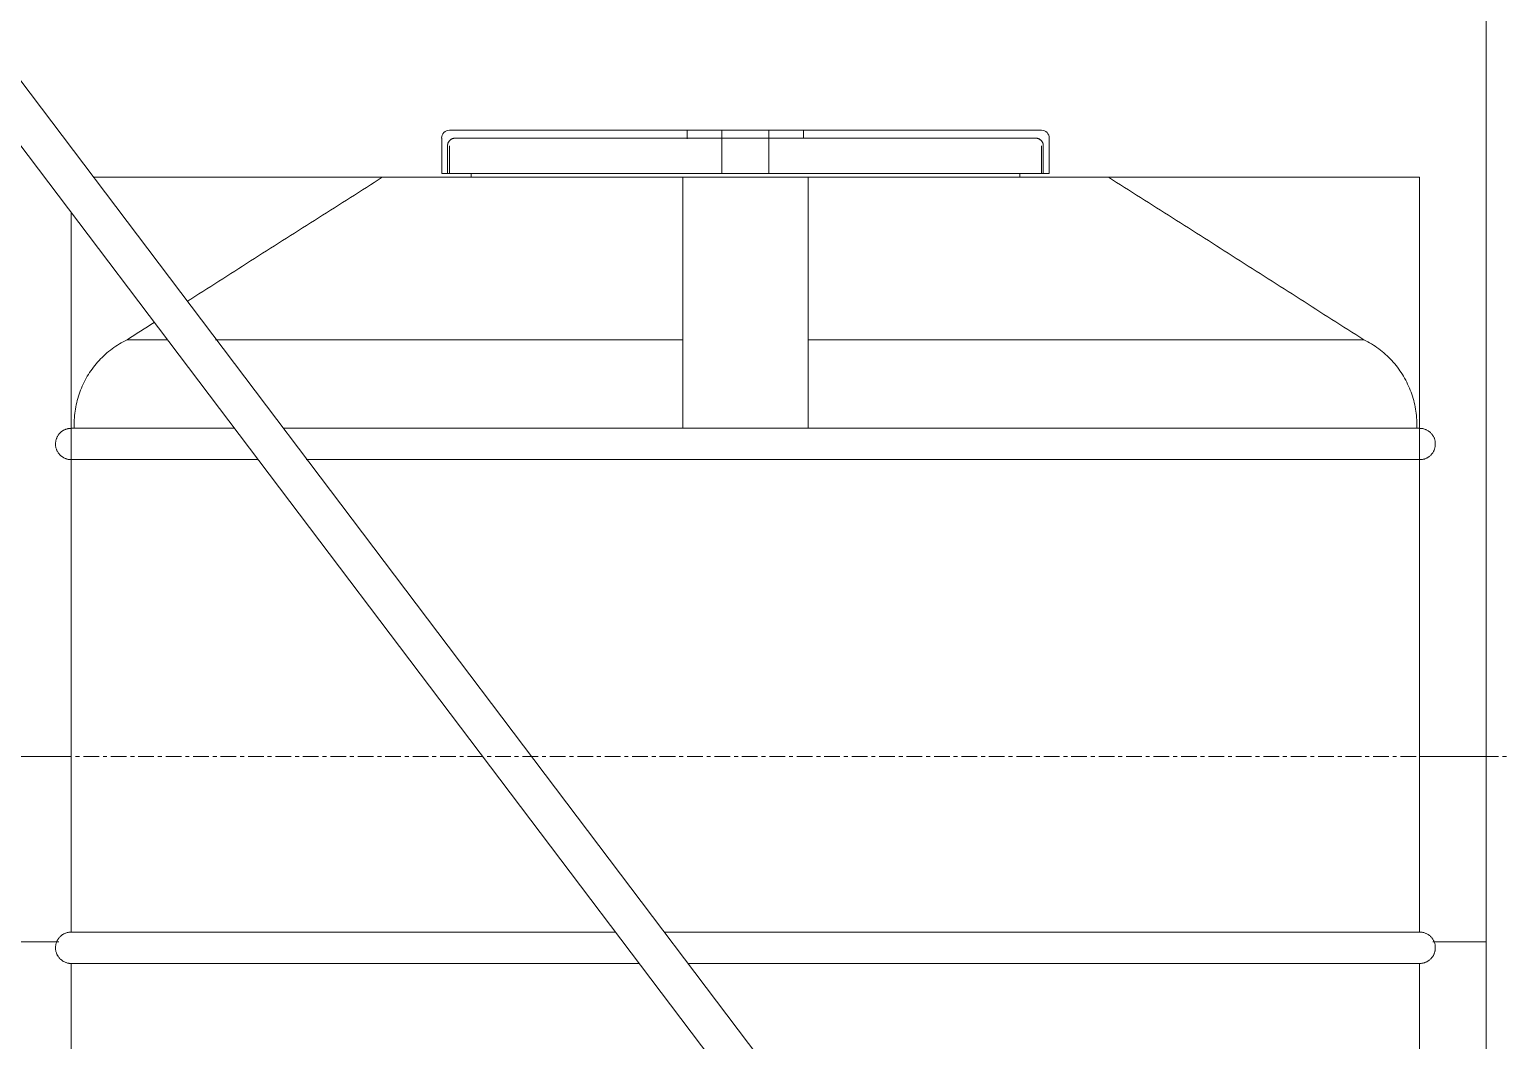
# Model space of a CAD drawing. Header units: inches. Extents: x 22 to 382261, y 22 to 371281.
# Drawn here: x 222156 to 223346, y 144375 to 145194 of the extents above; entities that cross this region are included whole.
import ezdxf

# ---------------------------------------------------------------- set-up
doc = ezdxf.new("R2010")
doc.units = ezdxf.units.IN
doc.header["$MEASUREMENT"] = 0
doc.linetypes.add('Grid Line 1_2_', pattern=[22.225, 12.7, -3.175, 3.175, -3.175])
for name, color, linetype, lineweight in [('A-FLOR', 192, 'Continuous', 9), ('A-FLOR-LEVL', 51, 'Continuous', 9), ('P-PIPE', 3, 'Continuous', 9)]:
    doc.layers.add(name, color=color, linetype=linetype, lineweight=lineweight)

# ---------------------------------------------------------------- blocks, each defined once
blk = doc.blocks.new('96M_High_Galvanize_Water_Tank_Frame_22788 - 96M_High_Galvanize_Water_Tank_Frame_22788-498790-Right Side Elevation')
at = {"layer": 'P-PIPE'}
for p, q in [((2812.8, 265), (2812.8, 6720)), ((2812.8, 3327.9), (1581.2, 4955.9)), ((1561.5, 4929.4), (2791.2, 3303.9)), ((1973.1, 4857), (2165.7, 4857)), ((2193.8, 4857), (2165.7, 4857)), ((2165.7, 4857), (2165.7, 4850.1)), ((2231.9, 4857), (2193.8, 4857)), ((2193.8, 4857), (2193.8, 4850.6)), ((2231.9, 4850.6), (2231.9, 4857)), ((2259.9, 4857), (2231.9, 4857)), ((2259.9, 4850.6), (2259.9, 4857)), ((2259.9, 4857), (2452.6, 4857)), ((1966.8, 4850.6), (1966.8, 4822)), ((1971.5, 4844.3), (1971.5, 4822)), ((1973.1, 4822), (1973.1, 4844.3)), ((2193.8, 4822), (2193.8, 4850.6)), ((2231.9, 4850.6), (2231.9, 4822)), ((2452.6, 4844.3), (2452.6, 4822)), ((2454.1, 4822), (2454.1, 4844.3)), ((2458.9, 4822), (2458.9, 4850.6)), ((1966.8, 4822), (1973.1, 4822)), ((2193.6, 4822), (1972.3, 4822)), ((1990.6, 4822), (1990.6, 4818.9)), ((2193.8, 4822), (2231.9, 4822)), ((2453.4, 4822), (2232, 4822)), ((2435.1, 4818.9), (2435.1, 4822)), ((2452.6, 4822), (2458.9, 4822)), ((1684.9, 4818.9), (1918.7, 4818.9)), ((2162, 4818.9), (1918.7, 4818.9)), ((2162, 4615.7), (2162, 4818.9)), ((2162, 4818.9), (2263.6, 4818.9)), ((2506.9, 4818.9), (2263.6, 4818.9)), ((2263.6, 4818.9), (2263.6, 4615.7)), ((2506.9, 4818.9), (2758.9, 4818.9)), ((2758.9, 4615.7), (2758.9, 4818.9)), ((1666.7, 4790.3), (1666.7, 4615.7)), ((1744.4, 4687.4), (1712, 4687.4)), ((2162, 4687.4), (1783.6, 4687.4)), ((2713.7, 4687.4), (2263.6, 4687.4)), ((1669.1, 4618.9), (1669.1, 4615.7)), ((2756.6, 4615.7), (2756.6, 4618.9)), ((1666.7, 4615.7), (1666.7, 4207.9)), ((1666.7, 4615.7), (1669.1, 4615.7)), ((1667.3, 4615.7), (1669.1, 4615.7)), ((1676.9, 4615.7), (1672.8, 4615.7)), ((1696.5, 4615.7), (1686.2, 4615.7)), ((1727.6, 4615.7), (1712.7, 4615.7)), ((1768.7, 4615.7), (1749.7, 4615.7)), ((1877.7, 4615.7), (1853.1, 4615.7)), ((1943.2, 4615.7), (1918.9, 4615.7)), ((2013.3, 4615.7), (1999.3, 4615.7)), ((2111, 4615.7), (2089.5, 4615.7)), ((2162, 4615.7), (2212.8, 4615.7)), ((2212.8, 4615.7), (2263.6, 4615.7)), ((2344.3, 4615.7), (2331.5, 4615.7)), ((2429.6, 4615.7), (2405.8, 4615.7)), ((2499.8, 4615.7), (2475.1, 4615.7)), ((2562.3, 4615.7), (2540.1, 4615.7)), ((2617.3, 4615.7), (2600.3, 4615.7)), ((2664, 4615.7), (2661.5, 4615.7)), ((2712.5, 4615.7), (2702.5, 4615.7)), ((2739.5, 4615.7), (2731.4, 4615.7)), ((2752.8, 4615.7), (2750.3, 4615.7)), ((2756.6, 4615.7), (2758.3, 4615.7)), ((2756.6, 4615.7), (2758.9, 4615.7)), ((2758.9, 4207.9), (2758.9, 4615.7)), ((1672.8, 4590.3), (1676.9, 4590.3)), ((1686.5, 4590.3), (1696.1, 4590.3)), ((1713.2, 4590.3), (1727.1, 4590.3)), ((1750.4, 4590.3), (1768.3, 4590.3)), ((1797.7, 4590.3), (1817.7, 4590.3)), ((1857.1, 4590.3), (1877.4, 4590.3)), ((1920.2, 4590.3), (1943, 4590.3)), ((2000.2, 4590.3), (2013.3, 4590.3)), ((2091.3, 4590.3), (2109.8, 4590.3)), ((2172, 4590.3), (2173.9, 4590.3)), ((2251.8, 4590.3), (2253.6, 4590.3)), ((2331.7, 4590.3), (2343.6, 4590.3)), ((2406.2, 4590.3), (2428.5, 4590.3)), ((2475.8, 4590.3), (2498.9, 4590.3)), ((2540.9, 4590.3), (2561.7, 4590.3)), ((2601.1, 4590.3), (2617.1, 4590.3)), ((2661.7, 4590.3), (2664, 4590.3)), ((2702.7, 4590.3), (2712.1, 4590.3)), ((2731.6, 4590.3), (2734.3, 4590.3)), ((2734.7, 4590.3), (2739.2, 4590.3)), ((2750.5, 4590.3), (2752.8, 4590.3)), ((2107.2, 4207.9), (1666.7, 4207.9)), ((2758.9, 4207.9), (2147, 4207.9)), ((1666.7, 4182.5), (1666.7, 4030.1)), ((2126.3, 4182.5), (1666.7, 4182.5)), ((2758.9, 4182.5), (2166.3, 4182.5)), ((2758.9, 4030.1), (2758.9, 4182.5))]:
    blk.add_line(p, q, dxfattribs=at)
at = {"layer": 'P-PIPE', "flags": 128}
for points in [[(1971.5, 4844.3), (1971.5, 4844.5), (1971.6, 4844.8), (1971.6, 4845), (1971.6, 4845.3), (1971.7, 4845.5), (1971.7, 4845.8), (1971.8, 4846), (1971.9, 4846.2), (1971.9, 4846.5), (1972, 4846.7), (1972.1, 4847), (1972.3, 4847.2), (1972.4, 4847.4), (1972.5, 4847.6), (1972.6, 4847.8), (1972.8, 4848), (1973, 4848.2), (1973.1, 4848.4), (1973.3, 4848.6), (1973.5, 4848.8), (1973.7, 4849), (1973.8, 4849.1), (1974, 4849.3), (1974.2, 4849.5), (1974.5, 4849.6), (1974.7, 4849.7), (1974.9, 4849.9), (1975.1, 4850), (1975.4, 4850.1), (1975.6, 4850.2), (1975.8, 4850.3), (1976.1, 4850.3), (1976.3, 4850.4), (1976.6, 4850.5), (1976.8, 4850.5), (1977.1, 4850.5), (1977.3, 4850.6), (1977.6, 4850.6), (1977.8, 4850.6), (1977.9, 4850.6)], [(1977.9, 4850.6), (1978.1, 4850.6), (1978.6, 4850.6), (1979.6, 4850.6), (1980.9, 4850.6), (1982.6, 4850.6)], [(2447.8, 4850.6), (2447.6, 4850.6), (2447, 4850.6), (2446.1, 4850.6), (2444.8, 4850.6), (2443.1, 4850.6), (2441.1, 4850.6), (2438.6, 4850.6), (2435.9, 4850.6), (2432.7, 4850.6), (2429.2, 4850.6), (2425.4, 4850.6), (2421.2, 4850.6), (2416.7, 4850.6), (2411.9, 4850.6), (2406.8, 4850.6), (2401.3, 4850.6), (2395.5, 4850.6), (2389.5, 4850.6), (2383.1, 4850.6), (2376.5, 4850.6), (2369.7, 4850.6), (2362.5, 4850.6), (2355.2, 4850.6), (2347.6, 4850.6), (2339.8, 4850.6), (2331.8, 4850.6), (2323.6, 4850.6), (2315.2, 4850.6), (2306.7, 4850.6), (2298, 4850.6), (2289.1, 4850.6), (2280.2, 4850.6), (2271.1, 4850.6), (2262, 4850.6), (2252.8, 4850.6), (2243.5, 4850.6), (2234.1, 4850.6), (2224.8, 4850.6), (2215.4, 4850.6), (2206, 4850.6), (2196.6, 4850.6), (2187.2, 4850.6), (2177.9, 4850.6), (2168.6, 4850.6), (2159.5, 4850.6), (2150.4, 4850.6), (2141.3, 4850.6), (2132.5, 4850.6), (2123.7, 4850.6), (2115.1, 4850.6), (2106.6, 4850.6), (2098.3, 4850.6), (2090.2, 4850.6), (2082.3, 4850.6), (2074.6, 4850.6), (2067.1, 4850.6), (2059.8, 4850.6), (2052.8, 4850.6), (2046.1, 4850.6), (2039.6, 4850.6), (2033.4, 4850.6), (2027.5, 4850.6), (2021.8, 4850.6), (2016.5, 4850.6), (2011.5, 4850.6), (2006.8, 4850.6), (2002.5, 4850.6), (1998.5, 4850.6), (1994.8, 4850.6), (1991.5, 4850.6), (1988.5, 4850.6), (1985.9, 4850.6), (1983.6, 4850.6), (1981.8, 4850.6), (1980.2, 4850.6), (1979.1, 4850.6), (1978.3, 4850.6), (1977.9, 4850.6), (1977.9, 4850.6)], [(2442, 4850.6), (2443.9, 4850.6), (2445.4, 4850.6), (2446.6, 4850.6), (2447.3, 4850.6), (2447.7, 4850.6), (2447.8, 4850.6)], [(2447.8, 4850.6), (2448, 4850.6), (2448.3, 4850.6), (2448.5, 4850.6), (2448.8, 4850.5), (2449, 4850.5), (2449.3, 4850.4), (2449.5, 4850.4), (2449.8, 4850.3), (2450, 4850.2), (2450.3, 4850.1), (2450.5, 4850), (2450.7, 4849.9), (2450.9, 4849.8), (2451.2, 4849.6), (2451.4, 4849.5), (2451.6, 4849.3), (2451.8, 4849.2), (2452, 4849), (2452.2, 4848.9), (2452.3, 4848.7), (2452.5, 4848.5), (2452.7, 4848.3), (2452.8, 4848.1), (2453, 4847.9), (2453.1, 4847.7), (2453.3, 4847.5), (2453.4, 4847.2), (2453.5, 4847), (2453.6, 4846.8), (2453.7, 4846.6), (2453.8, 4846.3), (2453.9, 4846.1), (2453.9, 4845.8), (2454, 4845.6), (2454, 4845.3), (2454.1, 4845.1), (2454.1, 4844.8), (2454.1, 4844.6), (2454.1, 4844.3), (2454.1, 4844.3)], [(1666.7, 4590.3), (1666.2, 4590.3), (1665.7, 4590.3), (1665.2, 4590.3), (1664.7, 4590.4), (1664.2, 4590.5), (1663.7, 4590.6), (1663.2, 4590.7), (1662.7, 4590.9), (1662.3, 4591.1), (1661.8, 4591.3), (1661.3, 4591.5), (1660.9, 4591.7), (1660.4, 4591.9), (1660, 4592.2), (1659.6, 4592.5), (1659.2, 4592.8), (1658.8, 4593.1), (1658.4, 4593.4), (1658, 4593.7), (1657.6, 4594.1), (1657.3, 4594.5), (1657, 4594.9), (1656.6, 4595.3), (1656.3, 4595.7), (1656.1, 4596.1), (1655.8, 4596.5), (1655.5, 4597), (1655.3, 4597.4), (1655.1, 4597.9), (1654.9, 4598.3), (1654.7, 4598.8), (1654.6, 4599.3), (1654.4, 4599.8), (1654.3, 4600.3), (1654.2, 4600.8), (1654.1, 4601.3), (1654.1, 4601.8), (1654.1, 4602.3), (1654, 4602.8), (1654, 4603.3), (1654.1, 4603.8), (1654.1, 4604.3), (1654.2, 4604.8), (1654.3, 4605.3), (1654.4, 4605.8), (1654.5, 4606.3), (1654.6, 4606.8), (1654.8, 4607.3), (1655, 4607.8), (1655.2, 4608.2), (1655.4, 4608.7), (1655.6, 4609.1), (1655.9, 4609.6), (1656.2, 4610), (1656.5, 4610.4), (1656.8, 4610.8), (1657.1, 4611.2), (1657.4, 4611.6), (1657.8, 4612), (1658.2, 4612.3), (1658.5, 4612.7), (1658.9, 4613), (1659.3, 4613.3), (1659.8, 4613.6), (1660.2, 4613.8), (1660.6, 4614.1), (1661.1, 4614.3), (1661.5, 4614.5), (1662, 4614.7), (1662.5, 4614.9), (1663, 4615.1), (1663.5, 4615.2), (1663.9, 4615.3), (1664.4, 4615.4), (1664.9, 4615.5), (1665.5, 4615.6), (1666, 4615.6), (1666.5, 4615.6), (1666.7, 4615.7)], [(1798.8, 4615.7), (1795.7, 4615.7), (1782, 4615.7), (1768.9, 4615.7), (1756.5, 4615.7), (1744.9, 4615.7), (1734, 4615.7), (1723.9, 4615.7), (1714.6, 4615.7), (1706, 4615.7), (1698.3, 4615.7), (1691.4, 4615.7), (1685.3, 4615.7), (1680.1, 4615.7), (1675.7, 4615.7), (1672.2, 4615.7), (1669.6, 4615.7), (1667.8, 4615.7), (1666.9, 4615.7), (1666.7, 4615.7)], [(1666.7, 4615.7), (1667.2, 4615.7), (1668.5, 4615.7), (1670.7, 4615.7)], [(2758.9, 4615.7), (2758.5, 4615.7), (2757.2, 4615.7), (2755, 4615.7), (2752, 4615.7), (2748.1, 4615.7), (2743.3, 4615.7), (2737.7, 4615.7), (2731.2, 4615.7), (2723.9, 4615.7), (2715.8, 4615.7), (2706.9, 4615.7), (2697.2, 4615.7), (2686.8, 4615.7), (2675.5, 4615.7), (2663.6, 4615.7), (2650.9, 4615.7), (2637.5, 4615.7), (2623.4, 4615.7), (2608.7, 4615.7), (2593.3, 4615.7), (2577.3, 4615.7), (2560.8, 4615.7), (2543.7, 4615.7), (2526, 4615.7), (2507.9, 4615.7), (2489.3, 4615.7), (2470.2, 4615.7), (2450.8, 4615.7), (2430.9, 4615.7), (2410.7, 4615.7), (2390.2, 4615.7), (2369.4, 4615.7), (2348.4, 4615.7), (2327.1, 4615.7), (2305.7, 4615.7), (2284.1, 4615.7), (2262.4, 4615.7), (2240.6, 4615.7), (2218.7, 4615.7), (2196.9, 4615.7), (2175.1, 4615.7), (2153.3, 4615.7), (2131.7, 4615.7), (2110.1, 4615.7), (2088.8, 4615.7), (2067.6, 4615.7), (2046.7, 4615.7), (2026, 4615.7), (2005.6, 4615.7), (1985.6, 4615.7), (1965.9, 4615.7), (1946.6, 4615.7), (1927.8, 4615.7), (1909.4, 4615.7), (1891.5, 4615.7), (1874.1, 4615.7), (1857.2, 4615.7), (1840.9, 4615.7), (1838.6, 4615.7)], [(2753.5, 4615.7), (2756.1, 4615.7), (2757.9, 4615.7), (2758.8, 4615.7), (2758.9, 4615.7)], [(2758.9, 4615.7), (2759.4, 4615.6), (2760, 4615.6), (2760.5, 4615.6), (2761, 4615.5), (2761.5, 4615.4), (2762, 4615.3), (2762.4, 4615.2), (2762.9, 4615), (2763.4, 4614.8), (2763.9, 4614.6), (2764.3, 4614.4), (2764.8, 4614.2), (2765.2, 4614), (2765.7, 4613.7), (2766.1, 4613.4), (2766.5, 4613.1), (2766.9, 4612.8), (2767.3, 4612.5), (2767.7, 4612.2), (2768, 4611.8), (2768.4, 4611.4), (2768.7, 4611), (2769, 4610.6), (2769.3, 4610.2), (2769.6, 4609.8), (2769.9, 4609.4), (2770.1, 4608.9), (2770.4, 4608.5), (2770.6, 4608), (2770.8, 4607.6), (2770.9, 4607.1), (2771.1, 4606.6), (2771.2, 4606.1), (2771.4, 4605.6), (2771.5, 4605.1), (2771.5, 4604.6), (2771.6, 4604.1), (2771.6, 4603.6), (2771.6, 4603.1), (2771.6, 4602.6), (2771.6, 4602.1), (2771.6, 4601.6), (2771.5, 4601.1), (2771.4, 4600.6), (2771.3, 4600.1), (2771.2, 4599.6), (2771, 4599.1), (2770.9, 4598.6), (2770.7, 4598.1), (2770.5, 4597.7), (2770.3, 4597.2), (2770, 4596.8), (2769.8, 4596.3), (2769.5, 4595.9), (2769.2, 4595.5), (2768.9, 4595.1), (2768.6, 4594.7), (2768.2, 4594.3), (2767.9, 4593.9), (2767.5, 4593.6), (2767.1, 4593.2), (2766.7, 4592.9), (2766.3, 4592.6), (2765.9, 4592.3), (2765.5, 4592.1), (2765, 4591.8), (2764.6, 4591.6), (2764.1, 4591.4), (2763.7, 4591.2), (2763.2, 4591), (2762.7, 4590.8), (2762.2, 4590.7), (2761.7, 4590.6), (2761.2, 4590.5), (2760.7, 4590.4), (2760.2, 4590.3), (2759.7, 4590.3), (2759.2, 4590.3), (2758.9, 4590.3)], [(1666.7, 4590.3), (1667.2, 4590.3), (1668.5, 4590.3), (1670.7, 4590.3), (1673.7, 4590.3), (1677.6, 4590.3), (1682.4, 4590.3), (1688, 4590.3), (1694.5, 4590.3), (1701.7, 4590.3), (1709.8, 4590.3), (1718.8, 4590.3), (1728.5, 4590.3), (1738.9, 4590.3), (1750.2, 4590.3), (1762.1, 4590.3), (1774.8, 4590.3), (1788.2, 4590.3), (1802.3, 4590.3), (1817, 4590.3)], [(1672.2, 4590.3), (1669.6, 4590.3), (1667.8, 4590.3), (1666.9, 4590.3), (1666.7, 4590.3)], [(1857.9, 4590.3), (1864.9, 4590.3), (1882, 4590.3), (1899.6, 4590.3), (1917.8, 4590.3), (1936.4, 4590.3), (1955.4, 4590.3), (1974.9, 4590.3), (1994.8, 4590.3), (2015, 4590.3), (2035.5, 4590.3), (2056.3, 4590.3), (2077.3, 4590.3), (2098.6, 4590.3), (2120, 4590.3), (2141.6, 4590.3), (2163.3, 4590.3), (2185.1, 4590.3), (2206.9, 4590.3), (2228.8, 4590.3), (2250.6, 4590.3), (2272.4, 4590.3), (2294, 4590.3), (2315.5, 4590.3), (2336.9, 4590.3), (2358.1, 4590.3), (2379, 4590.3), (2399.7, 4590.3), (2420.1, 4590.3), (2440.1, 4590.3), (2459.8, 4590.3), (2479.1, 4590.3), (2497.9, 4590.3), (2516.3, 4590.3), (2534.2, 4590.3), (2551.6, 4590.3), (2568.5, 4590.3), (2584.8, 4590.3), (2600.5, 4590.3), (2615.5, 4590.3), (2630, 4590.3), (2643.7, 4590.3), (2656.8, 4590.3), (2669.2, 4590.3), (2680.8, 4590.3), (2691.7, 4590.3), (2701.8, 4590.3), (2711.1, 4590.3), (2719.7, 4590.3), (2727.4, 4590.3), (2734.3, 4590.3), (2740.4, 4590.3), (2745.6, 4590.3), (2750, 4590.3), (2753.5, 4590.3), (2756.1, 4590.3), (2757.9, 4590.3), (2758.8, 4590.3), (2758.9, 4590.3)], [(2758.9, 4590.3), (2758.5, 4590.3), (2757.2, 4590.3), (2755, 4590.3)], [(1666.7, 4182.5), (1666.2, 4182.5), (1665.7, 4182.5), (1665.2, 4182.5), (1664.7, 4182.6), (1664.2, 4182.7), (1663.7, 4182.8), (1663.2, 4182.9), (1662.7, 4183.1), (1662.3, 4183.3), (1661.8, 4183.5), (1661.3, 4183.7), (1660.9, 4183.9), (1660.4, 4184.1), (1660, 4184.4), (1659.6, 4184.7), (1659.2, 4185), (1658.8, 4185.3), (1658.4, 4185.6), (1658, 4185.9), (1657.6, 4186.3), (1657.3, 4186.7), (1657, 4187.1), (1656.6, 4187.5), (1656.3, 4187.9), (1656.1, 4188.3), (1655.8, 4188.7), (1655.5, 4189.2), (1655.3, 4189.6), (1655.1, 4190.1), (1654.9, 4190.5), (1654.7, 4191), (1654.6, 4191.5), (1654.4, 4192), (1654.3, 4192.5), (1654.2, 4193), (1654.1, 4193.5), (1654.1, 4194), (1654.1, 4194.5), (1654, 4195), (1654, 4195.5), (1654.1, 4196), (1654.1, 4196.5), (1654.2, 4197), (1654.3, 4197.5), (1654.4, 4198), (1654.5, 4198.5), (1654.6, 4199), (1654.8, 4199.5), (1655, 4200), (1655.2, 4200.4), (1655.4, 4200.9), (1655.6, 4201.3), (1655.9, 4201.8), (1656.2, 4202.2), (1656.5, 4202.6), (1656.8, 4203), (1657.1, 4203.4), (1657.4, 4203.8), (1657.8, 4204.2), (1658.2, 4204.5), (1658.5, 4204.9), (1658.9, 4205.2), (1659.3, 4205.5), (1659.8, 4205.8), (1660.2, 4206), (1660.6, 4206.3), (1661.1, 4206.5), (1661.5, 4206.7), (1662, 4206.9), (1662.5, 4207.1), (1663, 4207.3), (1663.5, 4207.4), (1663.9, 4207.5), (1664.4, 4207.6), (1664.9, 4207.7), (1665.5, 4207.8), (1666, 4207.8), (1666.5, 4207.8), (1666.7, 4207.9)], [(1666.7, 4207.9), (1667.2, 4207.9), (1668.5, 4207.9), (1670.7, 4207.9)], [(2107.3, 4207.9), (2088.8, 4207.9), (2067.6, 4207.9), (2046.7, 4207.9), (2026, 4207.9), (2005.6, 4207.9), (1985.6, 4207.9), (1965.9, 4207.9), (1946.6, 4207.9), (1927.8, 4207.9), (1909.4, 4207.9), (1891.5, 4207.9), (1874.1, 4207.9), (1857.2, 4207.9), (1840.9, 4207.9), (1825.2, 4207.9), (1810.1, 4207.9), (1795.7, 4207.9), (1782, 4207.9), (1768.9, 4207.9), (1756.5, 4207.9), (1744.9, 4207.9), (1734, 4207.9), (1723.9, 4207.9), (1714.6, 4207.9), (1706, 4207.9), (1698.3, 4207.9), (1691.4, 4207.9), (1685.3, 4207.9), (1680.1, 4207.9), (1675.7, 4207.9), (1672.2, 4207.9), (1669.6, 4207.9), (1667.8, 4207.9), (1666.9, 4207.9), (1666.7, 4207.9)], [(2758.9, 4207.9), (2758.5, 4207.9), (2757.2, 4207.9), (2755, 4207.9), (2752, 4207.9), (2748.1, 4207.9), (2743.3, 4207.9), (2737.7, 4207.9), (2731.2, 4207.9), (2723.9, 4207.9), (2715.8, 4207.9), (2706.9, 4207.9), (2697.2, 4207.9), (2686.8, 4207.9), (2675.5, 4207.9), (2663.6, 4207.9), (2650.9, 4207.9), (2637.5, 4207.9), (2623.4, 4207.9), (2608.7, 4207.9), (2593.3, 4207.9), (2577.3, 4207.9), (2560.8, 4207.9), (2543.7, 4207.9), (2526, 4207.9), (2507.9, 4207.9), (2489.3, 4207.9), (2470.2, 4207.9), (2450.8, 4207.9), (2430.9, 4207.9), (2410.7, 4207.9), (2390.2, 4207.9), (2369.4, 4207.9), (2348.4, 4207.9), (2327.1, 4207.9), (2305.7, 4207.9), (2284.1, 4207.9), (2262.4, 4207.9), (2240.6, 4207.9), (2218.7, 4207.9), (2196.9, 4207.9), (2175.1, 4207.9), (2153.3, 4207.9), (2147.1, 4207.9)], [(2753.5, 4207.9), (2756.1, 4207.9), (2757.9, 4207.9), (2758.8, 4207.9), (2758.9, 4207.9)], [(2758.9, 4207.9), (2759.4, 4207.8), (2760, 4207.8), (2760.5, 4207.8), (2761, 4207.7), (2761.5, 4207.6), (2762, 4207.5), (2762.4, 4207.4), (2762.9, 4207.2), (2763.4, 4207), (2763.9, 4206.8), (2764.3, 4206.6), (2764.8, 4206.4), (2765.2, 4206.2), (2765.7, 4205.9), (2766.1, 4205.6), (2766.5, 4205.3), (2766.9, 4205), (2767.3, 4204.7), (2767.7, 4204.4), (2768, 4204), (2768.4, 4203.6), (2768.7, 4203.2), (2769, 4202.8), (2769.3, 4202.4), (2769.6, 4202), (2769.9, 4201.6), (2770.1, 4201.1), (2770.4, 4200.7), (2770.6, 4200.2), (2770.8, 4199.8), (2770.9, 4199.3), (2771.1, 4198.8), (2771.2, 4198.3), (2771.4, 4197.8), (2771.5, 4197.3), (2771.5, 4196.8), (2771.6, 4196.3), (2771.6, 4195.8), (2771.6, 4195.3), (2771.6, 4194.8), (2771.6, 4194.3), (2771.6, 4193.8), (2771.5, 4193.3), (2771.4, 4192.8), (2771.3, 4192.3), (2771.2, 4191.8), (2771, 4191.3), (2770.9, 4190.8), (2770.7, 4190.3), (2770.5, 4189.9), (2770.3, 4189.4), (2770, 4189), (2769.8, 4188.5), (2769.5, 4188.1), (2769.2, 4187.7), (2768.9, 4187.3), (2768.6, 4186.9), (2768.2, 4186.5), (2767.9, 4186.1), (2767.5, 4185.8), (2767.1, 4185.4), (2766.7, 4185.1), (2766.3, 4184.8), (2765.9, 4184.5), (2765.5, 4184.3), (2765, 4184), (2764.6, 4183.8), (2764.1, 4183.6), (2763.7, 4183.4), (2763.2, 4183.2), (2762.7, 4183), (2762.2, 4182.9), (2761.7, 4182.8), (2761.2, 4182.7), (2760.7, 4182.6), (2760.2, 4182.5), (2759.7, 4182.5), (2759.2, 4182.5), (2758.9, 4182.5)], [(1672.2, 4182.5), (1669.6, 4182.5), (1667.8, 4182.5), (1666.9, 4182.5), (1666.7, 4182.5)], [(1666.7, 4182.5), (1667.2, 4182.5), (1668.5, 4182.5), (1670.7, 4182.5), (1673.7, 4182.5), (1677.6, 4182.5), (1682.4, 4182.5), (1688, 4182.5), (1694.5, 4182.5), (1701.7, 4182.5), (1709.8, 4182.5), (1718.8, 4182.5), (1728.5, 4182.5), (1738.9, 4182.5), (1750.2, 4182.5), (1762.1, 4182.5), (1774.8, 4182.5), (1788.2, 4182.5), (1802.3, 4182.5), (1817, 4182.5), (1832.4, 4182.5), (1848.3, 4182.5), (1864.9, 4182.5), (1882, 4182.5), (1899.6, 4182.5), (1917.8, 4182.5), (1936.4, 4182.5), (1955.4, 4182.5), (1974.9, 4182.5), (1994.8, 4182.5), (2015, 4182.5), (2035.5, 4182.5), (2056.3, 4182.5), (2077.3, 4182.5), (2098.6, 4182.5), (2120, 4182.5), (2126.5, 4182.5)], [(2166.4, 4182.5), (2185.1, 4182.5), (2206.9, 4182.5), (2228.8, 4182.5), (2250.6, 4182.5), (2272.4, 4182.5), (2294, 4182.5), (2315.5, 4182.5), (2336.9, 4182.5), (2358.1, 4182.5), (2379, 4182.5), (2399.7, 4182.5), (2420.1, 4182.5), (2440.1, 4182.5), (2459.8, 4182.5), (2479.1, 4182.5), (2497.9, 4182.5), (2516.3, 4182.5), (2534.2, 4182.5), (2551.6, 4182.5), (2568.5, 4182.5), (2584.8, 4182.5), (2600.5, 4182.5), (2615.5, 4182.5), (2630, 4182.5), (2643.7, 4182.5), (2656.8, 4182.5), (2669.2, 4182.5), (2680.8, 4182.5), (2691.7, 4182.5), (2701.8, 4182.5), (2711.1, 4182.5), (2719.7, 4182.5), (2727.4, 4182.5), (2734.3, 4182.5), (2740.4, 4182.5), (2745.6, 4182.5), (2750, 4182.5), (2753.5, 4182.5), (2756.1, 4182.5), (2757.9, 4182.5), (2758.8, 4182.5), (2758.9, 4182.5)], [(2758.9, 4182.5), (2758.5, 4182.5), (2757.2, 4182.5), (2755, 4182.5), (2752.8, 4182.5)]]:
    blk.add_lwpolyline(points, dxfattribs=at)
at = {"layer": 'P-PIPE'}
for centre, start, end in [((1973.1, 4850.6), 90, 180), ((2452.6, 4850.6), 0, 90)]:
    blk.add_arc(centre, 6.35, start, end, dxfattribs=at)
blk.add_open_spline([(1918.7, 4818.9), (1901.5, 4807.9), (1867, 4786.1), (1815.3, 4753.2), (1779.9, 4730.7), (1761.8, 4719.1), (1760.8, 4718.5)], degree=3, knots=[-1, -1, -1, -1, -0.75, -0.5, -0.25, -0.2364098, -0.2364098, -0.2364098, -0.2364098], dxfattribs=at)
for points in [[(2713.7, 4687.4), (2696.5, 4698.3), (2662, 4720.3), (2610.4, 4753.2), (2558.7, 4786.1), (2524.2, 4807.9), (2506.9, 4818.9)], [(1734, 4701.4), (1726.6, 4696.7), (1719.3, 4692), (1712, 4687.4)], [(1712, 4687.4), (1707.7, 4685.3), (1699.6, 4680.4), (1689, 4670.8), (1680.3, 4659.5), (1673.9, 4646.8), (1670, 4633.1), (1669.1, 4623.7), (1669.1, 4618.9)], [(2756.6, 4618.9), (2756.6, 4623.7), (2755.7, 4633.1), (2751.7, 4646.8), (2745.3, 4659.5), (2736.7, 4670.8), (2726, 4680.4), (2718, 4685.3), (2713.7, 4687.4)]]:
    blk.add_open_spline(points, degree=3, dxfattribs=at)

msp = doc.modelspace()

# ---------------------------------------------------------------- linework, layer by layer
at = {"layer": 'A-FLOR'}
for p, q in [((222121.7, 144605.4), (222189.9, 144605.4)), ((223281.7, 144605.4), (223335.8, 144605.4)), ((222179.7, 144455.4), (222132.6, 144455.4)), ((223335.8, 144455.4), (223292.6, 144455.4))]:
    msp.add_line(p, q, dxfattribs=at)
at = {"layer": 'A-FLOR-LEVL', "linetype": 'Grid Line 1_2_'}
msp.add_line((206975.4, 144605.4), (250147.7, 144605.4), dxfattribs=at)

# ---------------------------------------------------------------- block references
at = {"layer": 'P-PIPE'}
msp.add_blockref('96M_High_Galvanize_Water_Tank_Frame_22788 - 96M_High_Galvanize_Water_Tank_Frame_22788-498790-Right Side Elevation', (220522.9, 140255.4), dxfattribs=at)

doc.saveas('drawing.dxf')
